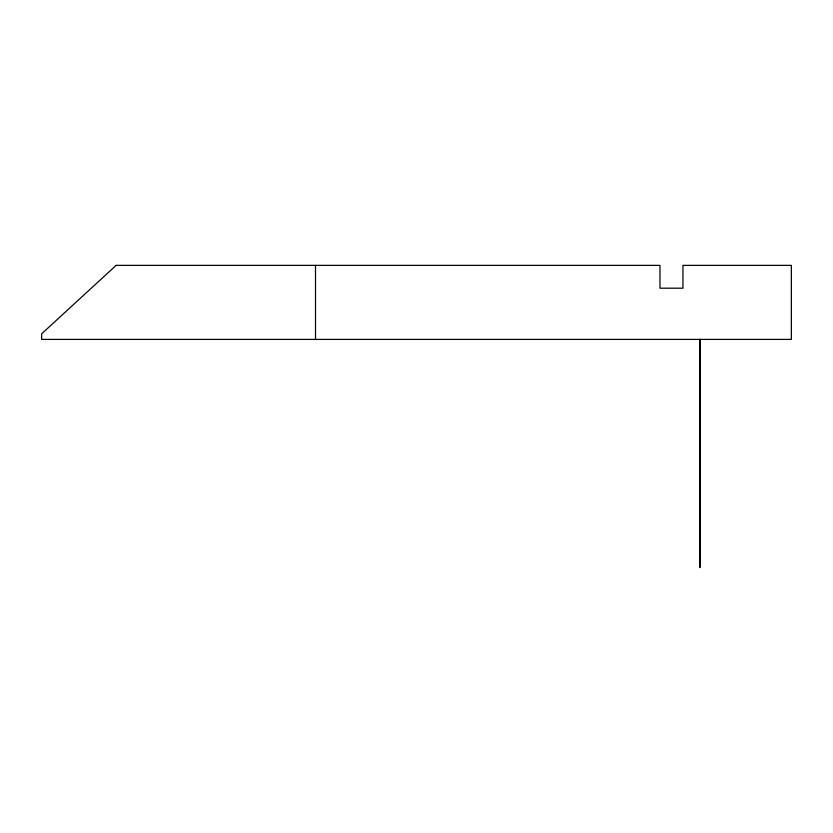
<?xml version="1.0" encoding="UTF-8"?>
<svg xmlns="http://www.w3.org/2000/svg" width="833" height="833" viewBox="0 0 833 833"><rect width="100%" height="100%" fill="white"/><g stroke="black" fill="none" stroke-linecap="round" stroke-linejoin="round"><path stroke-width="1.25" d="M699.928 339.406L699.866 567.627L700.074 339.406M315.509 265.373L315.509 339.406M116.11 265.373L41.65 333.835L41.65 339.406L791.35 339.406L791.35 265.373L682.945 265.373L682.945 288.197L659.965 288.197L659.965 265.373L116.11 265.373"/></g></svg>
